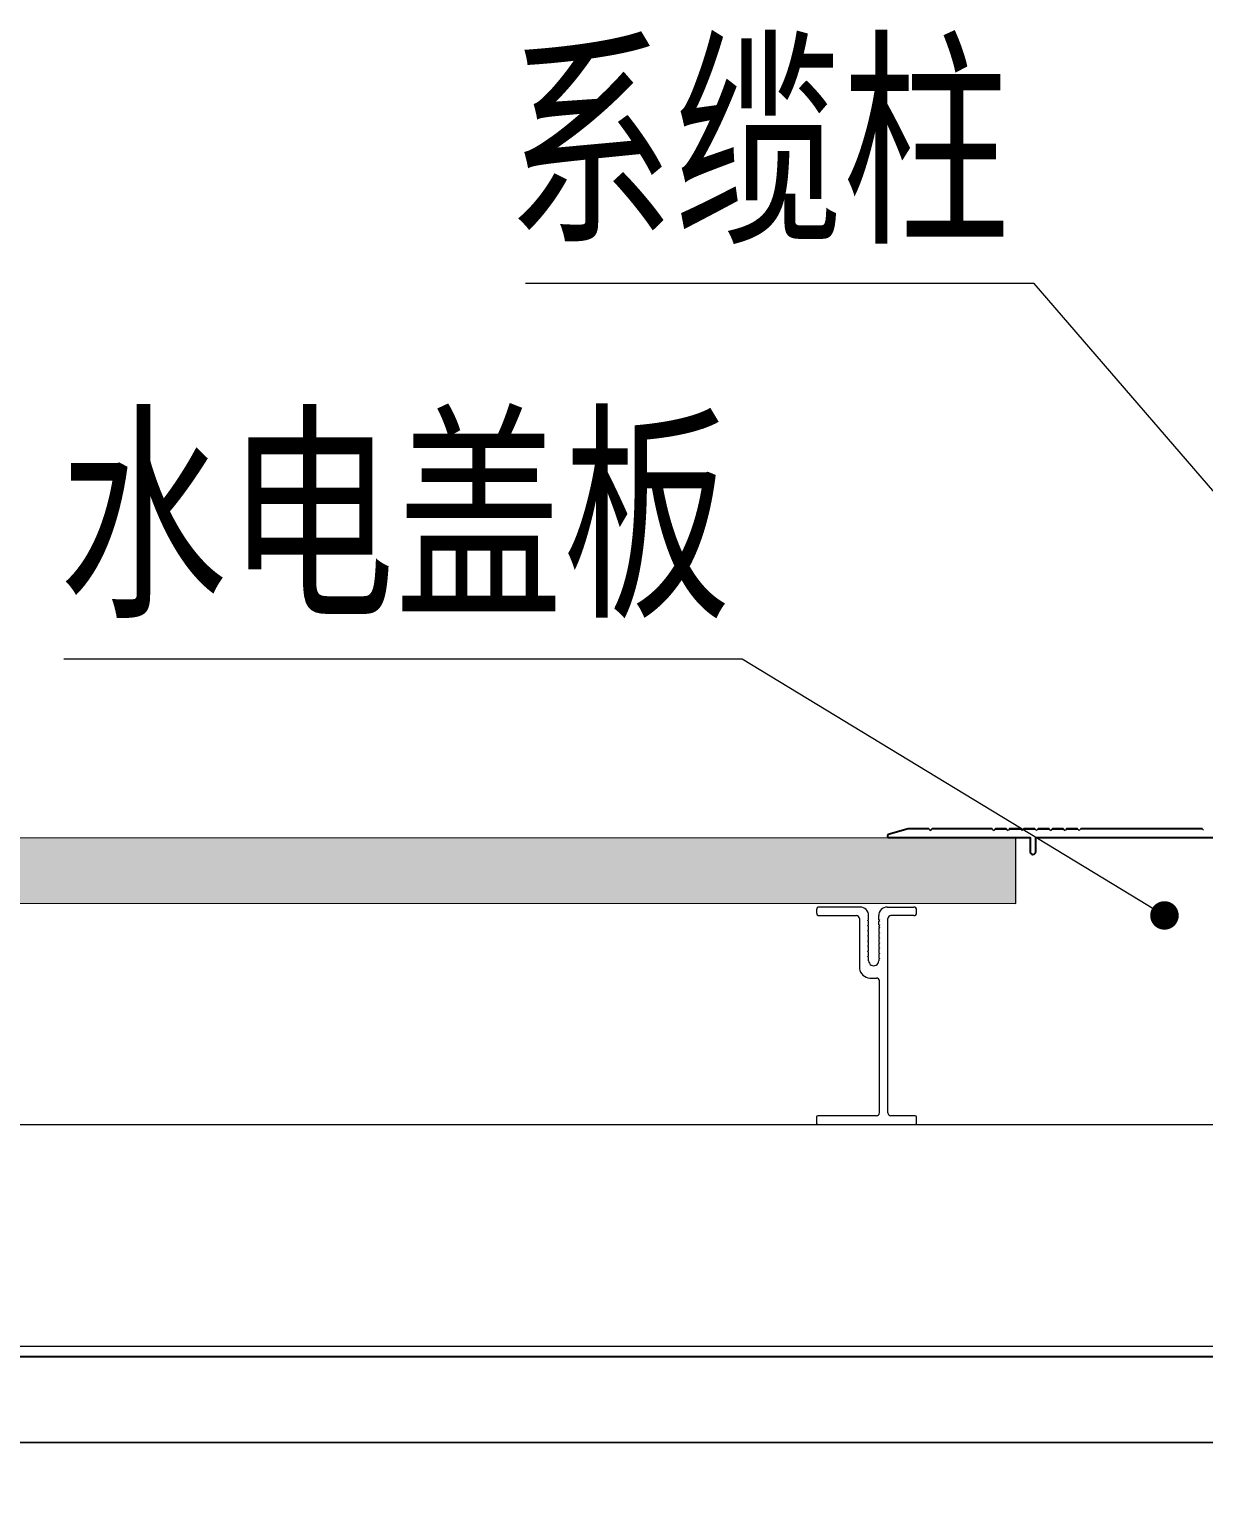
# Model space of a CAD drawing. Extents: x 36536 to 256213, y 18389 to 106449.
# Drawn here: x 249500 to 249912, y 83417 to 83936 of the extents above; entities that cross this region are included whole.
import ezdxf
from ezdxf import colors
from ezdxf.entities.mleader import LeaderData, LeaderLine
from ezdxf.math import Vec2, Vec3

# ---------------------------------------------------------------- set-up
doc = ezdxf.new("R2010")
doc.units = 0
doc.header["$LTSCALE"] = 1000
doc.header["$MEASUREMENT"] = 0
for name, color, linetype, lineweight in [('01-细实线', 3, 'Continuous', 18), ('02-标注', 3, 'Continuous', 18), ('结构', 52, 'Continuous', 18)]:
    doc.layers.add(name, color=color, linetype=linetype, lineweight=lineweight)
for name, color, linetype in [('_TCH_MASK', 7, 'Continuous'), ('中实线', 1, 'Continuous'), ('图层5', 6, 'Continuous')]:
    doc.layers.add(name, color=color, linetype=linetype)
doc.styles.add('3.0号字-阿文', font='', dxfattribs={"width": 0.72})
doc.styles.get('3.0号字-阿文').set_extended_font_data('FangSong_GB2312')
doc.dimstyles.new('1：20阿文', dxfattribs={"dimtxt": 3, "dimasz": 2, "dimexe": 2, "dimexo": 0, "dimtad": 1, "dimdec": 0, "dimlfac": 20, "dimzin": 0, "dimdsep": 46, "dimtxsty": '3.0号字-阿文', "dimcen": 2, "dimclrd": 3, "dimclre": 3, "dimclrt": 3, "dimadec": 0, "dimazin": 0, "dimtfac": 1, "dimtdec": 0, "dimtmove": 1, "dimatfit": 3, "dimfxl": 2, "dimfxlon": 1, "dimtolj": 1, "dimtzin": 0, "dimlwd": 18, "dimlwe": 18, "dimarcsym": 0})

# ---------------------------------------------------------------- blocks, each defined once
blk = doc.blocks.new('A$C4B927DFE')
at = {"color": 0, "lineweight": 5}
for p, q in [((-40.61632898985407, 66.89367115456844), (-40.61632898985407, 67.89367115549976)), ((-53.8663289884571, 64.44367115624482), (-53.8663289884571, 65.89375880971782)), ((-56.94495886238292, 44.06524403073126), (-54.61632898938842, 44.06524403073126))]:
    blk.add_line(p, q, dxfattribs=at)
at = {"color": 0, "lineweight": 0, "ltscale": 0.5}
blk.add_arc((-56.60941695002839, 48.12204441621725), 4.070653232903438, 190.1527575229837, 265.2717727548824, dxfattribs=at)
at = {"layer": '结构', "color": 0, "linetype": 'ByBlock', "lineweight": 0, "ltscale": 0.5}
for p, q in [((-75.61632898892277, 67.89367115549976), (-75.61632898892277, 66.89367115456844)), ((-60.36632898892276, 68.89367115456844), (-74.61632898892275, 68.89367115549976)), ((-50.86632898985406, 68.89367115456844), (-41.61632898985407, 68.89367115549976)), ((-74.61632898892275, 65.89367115549976), (-61.61632898938842, 65.89367115549976)), ((-60.61632898938842, 64.89367115549976), (-60.61632898938842, 47.40449744768556)), ((-57.76632899022661, 64.19367115624482), (-57.36632899031974, 64.44367115624482)), ((-57.36632899031974, 63.94367115624482), (-57.76632899022661, 64.19367115624482)), ((-57.76632898929529, 62.39367115549975), (-57.36632899031974, 62.64367115456843)), ((-57.36632899031974, 62.14367115549975), (-57.76632898929529, 62.39367115549975)), ((-57.36632899031974, 64.44367115624482), (-57.36632899031974, 65.89375880971782)), ((-57.36632899031974, 62.64367115456843), (-57.36632899031974, 63.94367115624482)), ((-57.36632898938842, 60.8436711547547), (-57.36632899031974, 62.14367115549975)), ((-53.46632898855022, 64.19367115624482), (-53.8663289884571, 64.44367115624482)), ((-53.8663289884571, 63.94367115624482), (-53.46632898855022, 64.19367115624482)), ((-53.8663289884571, 62.64367115456843), (-53.8663289884571, 63.94367115624482)), ((-53.46632898948153, 62.39367115549975), (-53.8663289884571, 62.64367115456843)), ((-53.8663289884571, 62.14367115549975), (-53.46632898948153, 62.39367115549975)), ((-53.86632898938842, 62.24367115512723), (-53.86632898938842, 61.94367115531349)), ((-50.61632898938842, -3.106328844500239), (-50.61632898938842, 64.89367115549976)), ((-41.61632898985407, 65.89367115549976), (-49.61632898938842, 65.89367115549976)), ((-57.76632898929529, 60.5936711547547), (-57.36632898938842, 60.8436711547547)), ((-57.36632898938842, 60.3436711547547), (-57.76632898929529, 60.5936711547547)), ((-57.76632898929529, 58.79367115494097), (-57.36632898938842, 59.04367115494096)), ((-57.36632898938842, 58.54367115494095), (-57.76632898929529, 58.79367115494097)), ((-57.76632898929529, 56.99367115512723), (-57.36632898938842, 57.24367115512723)), ((-57.36632898938842, 56.74367115512723), (-57.76632898929529, 56.99367115512723)), ((-57.36632898938842, 59.04367115494096), (-57.36632898938842, 60.3436711547547)), ((-57.36632898938842, 57.24367115512723), (-57.36632898938842, 58.54367115494095)), ((-53.86632898938842, 61.94367115531349), (-53.46632898948153, 61.6936711553135)), ((-53.46632898948153, 61.6936711553135), (-53.86632898938842, 61.44367115531347)), ((-53.86632898938842, 61.44367115531347), (-53.86632898938842, 60.14367115549975)), ((-53.86632898938842, 60.14367115549975), (-53.46632898948153, 59.89367115549975)), ((-53.46632898948153, 59.89367115549975), (-53.86632898938842, 59.64367115549975)), ((-53.86632898938842, 59.64367115549975), (-53.86632898938842, 58.3436711547547)), ((-53.86632898938842, 58.3436711547547), (-53.46722109732218, 58.09422872267896)), ((-53.46722109732218, 58.09422872267896), (-53.86632898938842, 57.8436711547547)), ((-53.86632898938842, 57.8436711547547), (-53.86632898938842, 56.54367115494096)), ((-57.76632898929529, 55.19367115531347), (-57.36632898938842, 55.4436711553135)), ((-57.36632898938842, 54.9436711553135), (-57.76632898929529, 55.19367115531347)), ((-57.76632898929529, 53.39367115549975), (-57.36632898938842, 53.64367115549975)), ((-57.36632898938842, 53.14367115549975), (-57.76632898929529, 53.39367115549975)), ((-57.76632898929529, 51.59367115568603), (-57.36632898938842, 51.84367115568602)), ((-57.36632898938842, 55.4436711553135), (-57.36632898938842, 56.74367115512723)), ((-57.36632898938842, 53.64367115549975), (-57.36632898938842, 54.9436711553135)), ((-57.36632898938842, 51.84367115568602), (-57.36632898938842, 53.14367115549975)), ((-57.36632898938842, 53.14367115549975), (-57.36632898938842, 53.14367115549975)), ((-53.86632898938842, 56.54367115494096), (-53.46632898948153, 56.29367115494097)), ((-53.46632898948153, 56.29367115494097), (-53.86632898938842, 56.04367115494095)), ((-53.86632898938842, 56.04367115494095), (-53.86632898938842, 54.74367115512723)), ((-53.86632898938842, 54.74367115512723), (-53.46632898948153, 54.49367115512723)), ((-53.46632898948153, 54.49367115512723), (-53.86632898938842, 54.24367115512723)), ((-53.86632898938842, 54.24367115512723), (-53.86632898938842, 52.9436711553135)), ((-53.86632898938842, 52.9436711553135), (-53.46632898948153, 52.69367115531347)), ((-53.46632898948153, 52.69367115531347), (-53.86632898938842, 52.4436711553135)), ((-53.86632898938842, 52.4436711553135), (-53.86632898938842, 51.14367115549975)), ((-57.36632898938842, 51.34367115568602), (-57.76632898929529, 51.59367115568603)), ((-57.36632898938842, 50.09367115568602), (-57.36632898938842, 51.34367115568602)), ((-53.86632898938842, 51.14367115549975), (-53.46632898948153, 50.89367115549975)), ((-53.46632898948153, 50.89367115549975), (-53.86632898938842, 50.64367115549975)), ((-53.86632898938842, 50.64367115549975), (-53.86632898938842, 50.09367115568602)), ((-53.61632898938842, -3.106328844500239), (-53.61632898938842, 43.06524403073125)), ((-75.61632898892277, -4.606328844500238), (-75.61632898892277, -6.606328844500237)), ((-54.61632898938842, -4.106328844500239), (-75.11632898892277, -4.106328844500239)), ((-41.11632898938842, -4.106328844500239), (-49.61632898938842, -4.106328844485688)), ((-40.61632898938841, -6.606328844500237), (-40.61632898938841, -4.606328844500238)), ((-75.11632898892277, -7.106328844500237), (-41.11632898938842, -7.106328844500237))]:
    blk.add_line(p, q, dxfattribs=at)
for centre, radius, start, end in [((-74.61632898892275, 67.89367115549976), 1, 90, 180), ((-60.3662413363345, 65.89375880974693), 2.999912346087511, 359.9999999991662, 90.00167409003798), ((-50.86641664232592, 65.89375880974693), 2.999912346087511, 89.99832591663213, 180.0000000008337), ((-41.61632898985407, 67.89367115549976), 1, 0, 90), ((-74.61632898938842, 66.8936711550341), 0.9999999995343388, 180.0000000266804, 270.0000000266804), ((-61.61632898938842, 64.89367115549976), 1, 0, 90), ((-49.61632898938842, 64.89367115549976), 1, 90, 180), ((-41.61632898938842, 66.8936711550341), 0.9999999995343388, 269.9999999733196, 359.9999999733196), ((-55.61632898938842, 50.09367115568602), 1.75, 180, 0), ((-54.61632898938842, 43.06524403073125), 1, 0, 90), ((-75.11632898892277, -4.606328844500238), 0.5, 90, 180), ((-54.61632898938842, -3.106328844500239), 1, 270, 0), ((-49.61632898938842, -3.106328844500239), 1, 180, 270), ((-41.11632898938842, -4.60632884451479), 0.500000000014552, 1.6675267e-09, 89.99999999332991), ((-75.11632898892277, -6.606328844500237), 0.5, 180, 270), ((-41.11632898938842, -6.606328844514789), 0.4999999999854481, 269.9999999933299, 1.6675267e-09)]:
    blk.add_arc(centre, radius, start, end, dxfattribs=at)
blk = doc.blocks.new('本主梁龙骨')
at = {"layer": '_TCH_MASK', "color": 0, "rotation": 180}
blk.add_blockref('A$C4B927DFE', (-41.11632898938842, 19.97945759311551), dxfattribs=at)
blk = doc.blocks.new('050505')
at = {"color": 5, "lineweight": -3}
blk.add_lwpolyline([(-2730450.59668559, 1053019.383532864), (-2729750.59668559, 1053019.287493464), (-2729705.587081668, 1053019.373947371, 0.4136510891193514), (-2729700.59668559, 1053024.373938147), (-2729700.59668559, 1053049.383532864), (-2730500.59668559, 1053049.383532864), (-2730500.59668559, 1053024.383532864, 0.414213562373095), (-2730495.59668559, 1053019.383532864)], format="xyb", close=True, dxfattribs=at)
blk = doc.blocks.new('_Dot')
at = {"color": 0, "linetype": 'ByBlock', "lineweight": -2}
blk.add_line((-0.5, 0), (-1, 0), dxfattribs=at)
at = {"color": 0, "linetype": 'ByBlock', "const_width": 0.5}
blk.add_lwpolyline([(-0.25, 0, 1), (0.25, 0, 1)], format="xyb", close=True, dxfattribs=at)
blk = doc.blocks.new('*D710')
at = {"layer": '02-标注', "color": 3, "linetype": 'Continuous', "lineweight": 18, "transparency": 16777216}
for p, q in [((248590.9138971602, 82178.65427642944), (248590.9138971602, 82182.65427642944)), ((248609.1638971604, 82178.65427642944), (248609.1638971604, 82182.65427642944)), ((248592.9138971602, 82180.65427642944), (248607.1638971604, 82180.65427642944))]:
    blk.add_line(p, q, dxfattribs=at)
at = {"layer": '02-标注', "color": 3, "transparency": 16777216}
for points in [[(248592.9138971602, 82180.98760976277), (248592.9138971602, 82180.32094309611), (248590.9138971602, 82180.65427642944)], [(248607.1638971604, 82180.98760976277), (248607.1638971604, 82180.32094309611), (248609.1638971604, 82180.65427642944)]]:
    blk.add_solid(points, dxfattribs=at)
at = {"layer": 'Defpoints', "color": 0, "transparency": 16777216}
for p in [(248609.1638971604, 82180.65427642944), (248590.9138971602, 82147.92757186783), (248609.1638971604, 82147.92757186783)]:
    blk.add_point(p, dxfattribs=at)
at = {"layer": '02-标注', "color": 3, "transparency": 16777216, "insert": (248600.0388971603, 82182.77927642944), "char_height": 3, "attachment_point": 5, "style": '3.0号字-阿文'}
blk.add_mtext('\\A1;365', dxfattribs=at)
blk = doc.blocks.new('*D711')
at = {"layer": '02-标注', "color": 3, "linetype": 'Continuous', "lineweight": 18, "transparency": 16777216}
for p, q in [((248609.1638971604, 82178.65427642944), (248609.1638971604, 82182.65427642944)), ((248623.5342888189, 82178.65427642944), (248623.5342888189, 82182.65427642944)), ((248611.1638971604, 82180.65427642944), (248621.5342888189, 82180.65427642944))]:
    blk.add_line(p, q, dxfattribs=at)
at = {"layer": '02-标注', "color": 3, "transparency": 16777216}
for points in [[(248611.1638971604, 82180.98760976277), (248611.1638971604, 82180.32094309611), (248609.1638971604, 82180.65427642944)], [(248621.5342888189, 82180.98760976277), (248621.5342888189, 82180.32094309611), (248623.5342888189, 82180.65427642944)]]:
    blk.add_solid(points, dxfattribs=at)
at = {"layer": 'Defpoints', "color": 0, "transparency": 16777216}
for p in [(248623.5342888189, 82180.65427642944), (248623.5342888189, 82152.17766899779), (248609.1638971604, 82147.92757186783)]:
    blk.add_point(p, dxfattribs=at)
at = {"layer": '02-标注', "color": 3, "transparency": 16777216, "insert": (248616.3490929897, 82182.77927642944), "char_height": 3, "attachment_point": 5, "style": '3.0号字-阿文'}
blk.add_mtext('\\A1;290', dxfattribs=at)
blk = doc.blocks.new('hajshfjsf')
at = {"layer": '01-细实线'}
h = blk.add_hatch(dxfattribs=at)
h.set_pattern_fill('AR-HBONE', color=24, scale=0.0075)
h.set_pattern_definition([(45, (252192.1856096585, 82396.54547299095), (0, 1.077630734528298), [2.286, -0.7619999999999999]), (135, (252192.7244246588, 82397.08428799012), (1.06581410364015e-16, 1.077630734528298), [2.286, -0.7619999999999999])])
h.paths.add_polyline_path([(248611.7843152822, 82152.95225247578), (248460.2638971568, 82152.96475247503), (248460.2638971568, 82151.81475247093), (248611.7843152822, 82151.80225247354)])
at = {"layer": '01-细实线', "color": 97}
blk.add_lwpolyline([(248611.7843152822, 82152.95225247578), (248460.2638971568, 82152.96475247503), (248460.2638971568, 82151.81475247093), (248611.7843152822, 82151.80225247354)], close=True, dxfattribs=at)
at = {"layer": '中实线', "lineweight": 9}
for p, q in [((248453.9138971567, 82147.92757187621), (248618.1342923741, 82147.92757187621)), ((248618.1342923741, 82144.02757187583), (248453.9138971567, 82144.02757187397))]:
    blk.add_line(p, q, dxfattribs=at)
at = {"layer": '图层5', "color": 0}
for p, q in [((248611.3670502382, 82153.11507187434), (248610.3134574178, 82153.11507187434)), ((248615.0551502383, 82153.11507187434), (248612.9253345099, 82153.11507187434))]:
    blk.add_line(p, q, dxfattribs=at)
blk.add_lwpolyline([(248609.545208941, 82153.01517177024, 0.3351393148068895), (248609.5343152818, 82153.00074478262), (248609.5343152818, 82152.9800718727, 0.414213562373095), (248609.5493152819, 82152.96507187211), (248612.0343152818, 82152.96507187211), (248612.0343152818, 82152.71507187397, 0.9999999999999999), (248612.1343152819, 82152.71507187397), (248612.1343152819, 82152.96507187211), (248617.409292374, 82152.96507187211, -0.414213562373095), (248617.4342923739, 82152.9400718736), (248617.4342923739, 82152.84007187211, 0.414213562373095), (248617.4592923741, 82152.8150718736)], format="xyb", dxfattribs=at)
blk.add_lwpolyline([(248610.2551731463, 82153.11507187434), (248609.8961923744, 82153.11507187434), (248609.545208941, 82153.01517177024)], dxfattribs=at)
for points in [[(248611.6170502384, 82153.11507187434), (248611.4253345097, 82153.11507187434)], [(248611.8670502382, 82153.11507187434), (248611.6753345099, 82153.11507187434)], [(248612.1170502384, 82153.11507187434), (248611.9253345097, 82153.11507187434)], [(248612.367050238, 82153.11507187434), (248612.1753345099, 82153.11507187434)], [(248612.6170502382, 82153.11507187434), (248612.4253345095, 82153.11507187434)], [(248612.8670502384, 82153.11507187434), (248612.6753345097, 82153.11507187434)]]:
    blk.add_lwpolyline(points, close=True, dxfattribs=at)
at = {"layer": '结构', "color": 0, "linetype": 'ByBlock', "lineweight": 0, "ltscale": 0.5}
for p, q in [((248611.3891213061, 82153.08899294236), (248611.374121306, 82153.11214294122)), ((248611.6391213064, 82153.08899294236), (248611.6241213058, 82153.11214294122)), ((248611.8891213061, 82153.08899294236), (248611.874121306, 82153.11214294122)), ((248612.1391213064, 82153.08899294236), (248612.1241213055, 82153.11214294122)), ((248612.3891213066, 82153.08899294236), (248612.3741213058, 82153.11214294122)), ((248612.6391213061, 82153.08899294236), (248612.624121306, 82153.11214294122)), ((248612.8891213064, 82153.08899294236), (248612.8741213058, 82153.11214294122)), ((248615.0772213063, 82153.08899294236), (248615.0622213057, 82153.11214294122))]:
    blk.add_line(p, q, dxfattribs=at)
for points in [[(248610.2551731463, 82153.11507187434, -0.1989123596219521), (248610.2622442134, 82153.11214294122), (248610.2772442142, 82153.08899294236)], [(248610.3134574178, 82153.11507187434, 0.1989123611143249), (248610.30638635, 82153.11214294122), (248610.2913863498, 82153.08899294236)], [(248611.4253345097, 82153.11507187434, 0.1989123611143249), (248611.4182634419, 82153.11214294122), (248611.4032634418, 82153.08899294236)], [(248611.6753345099, 82153.11507187434, 0.1989123611143249), (248611.6682634421, 82153.11214294122), (248611.653263442, 82153.08899294236)], [(248611.9253345097, 82153.11507187434, 0.1989123611143249), (248611.9182634423, 82153.11214294122), (248611.9032634418, 82153.08899294236)], [(248612.1753345099, 82153.11507187434, 0.1989123611143249), (248612.1682634421, 82153.11214294122), (248612.153263442, 82153.08899294236)], [(248612.4253345095, 82153.11507187434, 0.1989123611143249), (248612.4182634423, 82153.11214294122), (248612.4032634415, 82153.08899294236)], [(248612.6753345097, 82153.11507187434, 0.1989123611143249), (248612.6682634419, 82153.11214294122), (248612.6532634418, 82153.08899294236)], [(248612.9253345099, 82153.11507187434, 0.1989123611143249), (248612.9182634421, 82153.11214294122), (248612.903263442, 82153.08899294236)]]:
    blk.add_lwpolyline(points, format="xyb", dxfattribs=at)
for centre, radius, start, end in [((248610.284315282, 82153.096064009), 0.00999999989975372, 225.0000009432955, 314.9999990567045), ((248611.3670502382, 82153.10507187457), 0.009999999996477448, 45.00000188659105, 90), ((248611.3961923739, 82153.096064009), 0.00999999989975372, 225.0000009432955, 314.9999990567045), ((248611.6170502384, 82153.10507187457), 0.009999999996477448, 45.00000188659105, 90), ((248611.6461923742, 82153.096064009), 0.00999999989975372, 225.0000009432955, 314.9999990567045), ((248611.8670502382, 82153.10507187457), 0.009999999996477448, 45.00000188659105, 90), ((248611.8961923739, 82153.096064009), 0.00999999989975372, 225.0000009432955, 314.9999990567045), ((248612.1170502384, 82153.10507187457), 0.009999999996477448, 45.00000188659105, 90), ((248612.1461923742, 82153.096064009), 0.00999999989975372, 225.0000009432955, 314.9999990567045), ((248612.367050238, 82153.10507187457), 0.009999999996477448, 45.00000188659105, 90), ((248612.3961923744, 82153.096064009), 0.00999999989975372, 225.0000009432955, 314.9999990567045), ((248612.6170502382, 82153.10507187457), 0.009999999996477448, 45.00000188659105, 90), ((248612.6461923739, 82153.096064009), 0.00999999989975372, 225.0000009432955, 314.9999990567045), ((248612.8670502384, 82153.10507187457), 0.009999999996477448, 45.00000188659105, 90), ((248612.8961923742, 82153.096064009), 0.00999999989975372, 225.0000009432955, 314.9999990567045), ((248615.0551502383, 82153.10507187457), 0.009999999996477448, 45.00000188659105, 90)]:
    blk.add_arc(centre, radius, start, end, dxfattribs=at)
at = {"color": 4, "lineweight": -3, "xscale": 0.05019685020670295, "yscale": 0.05019685020670295, "zscale": 0.05019685020670295, "rotation": 180}
blk.add_blockref('本主梁龙骨', (248610.017243614, 82149.28719304525), dxfattribs=at)
at = {"layer": '01-细实线', "xscale": 0.05000000004656613, "yscale": 0.05000000004656613, "zscale": 0.05000000004656613}
blk.add_blockref('050505', (385105.4643351887, 29491.38020791137), dxfattribs=at)
at = {"layer": '02-标注'}
dim = blk.add_linear_dim(base=(248609.1638971604, 82180.65427642944), p1=(248590.9138971602, 82147.92757186783), p2=(248609.1638971604, 82147.92757186783), dimstyle='1：20阿文', override={"dimtmove": 2}, dxfattribs=at)
dim.commit()
dim.dimension.update_dxf_attribs({"geometry": '*D710', "text_midpoint": (248600.0388971603, 82182.77927642944)})
dim = blk.add_linear_dim(base=(248623.5342888189, 82180.65427642944), p1=(248609.1638971604, 82147.92757186783), p2=(248623.5342888189, 82152.17766899779), text='290', dimstyle='1：20阿文', override={"dimtmove": 2}, dxfattribs=at)
dim.commit()
dim.dimension.update_dxf_attribs({"geometry": '*D711', "text_midpoint": (248616.3490929897, 82182.77927642944)})
at = {"layer": '01-细实线'}
ml = blk.add_multileader_mtext('Standard', dxfattribs=at)
ml.set_content('系缆柱', color=4, style='3.0号字-阿文')
ml.set_leader_properties(color=256, linetype='Continuous', lineweight=18)
ml.set_arrow_properties(name='DOT')
ml.build(insert=Vec2(0, 0))
ml.multileader.update_dxf_attribs({"has_dogleg": 0, "text_left_attachment_type": 5, "text_right_attachment_type": 5, "dogleg_length": 0.36, "arrow_head_size": 0.5})
ctx = ml.context
ctx.base_point, ctx.char_height, ctx.arrow_head_size, ctx.landing_gap_size, ctx.plane_origin = Vec3(248603.2286317144, 82162.6841283997), 3, 0.5, 0, Vec3(248627.549340979, 82151.49289427302)
ctx.left_attachment, ctx.right_attachment, ctx.text_align_type = 5, 5, 2
notes = []
notes.append((ctx, [(1, (1, 1, 0), (248612.4686317143, 82162.6841283997), (-1, 0), 0.36, [(0, [(248619.740886925, 82153.8329848072)], 0, [])])]))
ctx.mtext.insert, ctx.mtext.alignment, ctx.mtext.flow_direction = Vec3(248611.6818209036, 82166.70575002139), 3, 5
ml = blk.add_multileader_mtext('Standard', dxfattribs=at)
ml.set_content('水电盖板', color=4, style='3.0号字-阿文')
ml.set_leader_properties(color=256, linetype='Continuous', lineweight=18)
ml.set_arrow_properties(name='DOT')
ml.build(insert=Vec2(0, 0))
ml.multileader.update_dxf_attribs({"has_dogleg": 0, "text_left_attachment_type": 5, "text_right_attachment_type": 5, "dogleg_length": 0.36, "arrow_head_size": 0.5})
ctx = ml.context
ctx.base_point, ctx.char_height, ctx.arrow_head_size, ctx.landing_gap_size, ctx.plane_origin = Vec3(248594.9946838286, 82156.09060199442), 3, 0.5, 0, Vec3(248609.4323511536, 82150.65802562726)
ctx.left_attachment, ctx.right_attachment = 5, 5
notes.append((ctx, [(0, (1, 1, 0), (248607.3426838286, 82156.09060199442), (-1, 0), 0.36, [(0, [(248614.3931256898, 82151.59503404074)], 0, [])])]))
ctx.mtext.insert, ctx.mtext.flow_direction = Vec3(248594.9946838286, 82160.14465604839), 5
ml = blk.add_multileader_mtext('Standard', dxfattribs=at)
ml.set_content('铝合金主梁 222×120×4', color=4, style='3.0号字-阿文')
ml.set_leader_properties(color=256, linetype='Continuous', lineweight=18)
ml.set_arrow_properties(name='DOT')
ml.build(insert=Vec2(0, 0))
ml.multileader.update_dxf_attribs({"has_dogleg": 0, "text_left_attachment_type": 5, "text_right_attachment_type": 5, "dogleg_length": 0.36, "arrow_head_size": 0.5})
ctx = ml.context
ctx.base_point, ctx.char_height, ctx.arrow_head_size, ctx.landing_gap_size, ctx.plane_origin = Vec3(248624.6227658904, 82136.80578421638), 3, 0.5, 0, Vec3(248621.0076320699, 82148.03906975943)
ctx.left_attachment, ctx.right_attachment = 5, 5
notes.append((ctx, [(1, (1, 1, 0), (248624.2627658905, 82136.80578421638), (1, 0), 0.36, [(0, [(248620.5707745303, 82147.28241030523)], 0, [])])]))
ctx.mtext.insert, ctx.mtext.flow_direction = Vec3(248624.6227658904, 82140.77875718917), 5
for ctx, leaders in notes:
    for number, flags, end, landing, length, lines in leaders:
        leader = LeaderData()
        leader.index, (leader.has_last_leader_line, leader.has_dogleg_vector, leader.attachment_direction) = number, flags
        leader.last_leader_point, leader.dogleg_vector, leader.dogleg_length = Vec3(end), Vec3(landing), length
        for number, points, colour, breaks in lines:
            line = LeaderLine()
            line.index, line.vertices, line.color, line.breaks = number, Vec3.list(points), colors.encode_raw_color(colour), breaks
            leader.lines.append(line)
        ctx.leaders.append(leader)

msp = doc.modelspace()

# ---------------------------------------------------------------- block references
at = {"xscale": 20, "yscale": 20, "zscale": 20}
msp.add_blockref('hajshfjsf', (-4722389.489873517, -1559406.987963918), dxfattribs=at)

doc.saveas('drawing.dxf')
